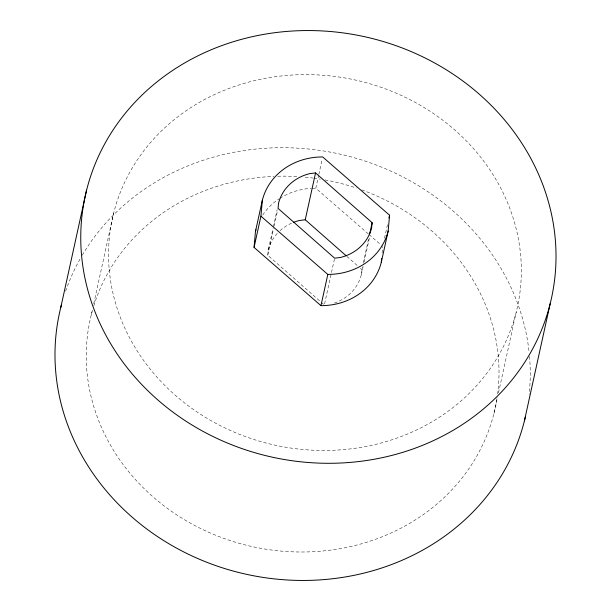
<?xml version="1.0" encoding="UTF-8"?>
<svg xmlns="http://www.w3.org/2000/svg" width="611" height="611" viewBox="0 0 611 611"><rect width="100%" height="100%" fill="white"/><g stroke="black" fill="none" stroke-linecap="round" stroke-linejoin="round"><path stroke-width="0.46" stroke-dasharray="3.06 2.29" d="M382.119 252.977L382.7 246.439M334.438 259.079L324.334 305.026L267.748 255.261L268.275 250.021L273.125 227.972M334.408 303.071A46.268 41.731 12.4 0 0 361.307 274.797L362.445 266.801M91.291 314.802L92.314 310.144M93.743 303.621L113.615 213.27M273.323 227.048L277.165 209.588M267.748 255.261L273.4 229.53M274.209 225.856L277.646 210.237M368.311 233.914L315.811 188.196L318.637 175.334M318.835 174.41L322.272 158.791M363.255 263.127L368.502 239.229M361.307 274.797L363.331 265.609M364.141 261.928L369.792 236.205M384.518 238.168L387.542 224.39M493.955 413.357L497.438 397.517M498.461 392.858L516.28 311.816A207.289 186.935 12.4 0 0 253.618 80.851A207.289 186.935 12.4 0 0 174.937 394.958A207.289 186.935 12.4 0 0 516.28 311.816M369.029 234.54L381.256 245.187M346.796 256.33L357.542 265.777M360.406 268.298L361.842 269.558M65.614 291.187A238.664 215.24 12.4 0 1 80.369 258.484M82.248 255.238A238.664 215.24 12.4 0 1 338.364 153.758A238.664 215.24 12.4 0 1 529.157 352.631M529.516 356.404A238.664 215.24 12.4 0 1 529.126 394.507M496.949 398.647A207.289 186.935 12.4 0 1 252.778 546.723A207.289 186.935 12.4 0 1 92.482 310.289M93.811 305.79A207.289 186.935 12.4 0 1 273.865 176.365M277.7 176.228A207.289 186.935 12.4 0 1 297.603 176.579M305.202 177.175A207.289 186.935 12.4 0 1 312.801 178.03M313.756 178.152A207.289 186.935 12.4 0 1 320.378 179.13M325.075 179.947A207.289 186.935 12.4 0 1 356.289 187.997M361.697 189.884A207.289 186.935 12.4 0 1 497.621 393.965M262.715 215.08A64.781 58.419 12.4 0 1 279.059 198.865M279.853 198.346A64.781 58.419 12.4 0 1 311.152 188.333M312.084 188.28A64.781 58.419 12.4 0 1 315.811 188.196M268.275 250.021A46.268 41.731 12.4 0 1 278.7 231.905M280.052 230.622A46.268 41.731 12.4 0 1 292.638 222.71"/><path stroke-width="0.92" d="M254.061 247.402L255.459 231.523L262.333 200.278A64.781 58.419 12.4 0 1 322.677 156.951L389.566 215.202L388.168 231.08L381.295 262.318A64.781 58.419 12.4 0 1 320.951 305.645L254.061 247.402L260.928 216.164L262.333 200.278M381.295 262.318L381.623 258.583M372.145 222.694L371.618 227.934A46.268 41.731 12.4 0 1 340.365 257.491L334.637 258.163L278.051 208.397L278.578 203.157A46.268 41.731 12.4 0 1 309.83 173.6L315.551 172.928L372.145 222.694L369.716 233.723M60.81 307.341L86.571 190.189M346.078 255.696L305.248 219.792L315.551 172.928M320.951 305.645L327.817 274.408A64.781 58.419 12.4 0 0 388.168 231.08M388.963 217.959L389.566 215.202M524.429 420.811L550.19 303.659A238.664 215.24 12.4 0 0 247.776 37.729A238.664 215.24 12.4 0 0 157.18 399.38A238.664 215.24 12.4 0 0 550.19 303.659M305.248 219.792L299.527 220.464A46.268 41.731 12.4 0 0 293.479 222.373M260.928 216.164L327.817 274.408M525.315 417.13A238.664 215.24 12.4 0 1 240.849 573.011A238.664 215.24 12.4 0 1 61.512 304.645M255.459 231.523A64.781 58.419 12.4 0 1 255.925 229.797"/></g></svg>
